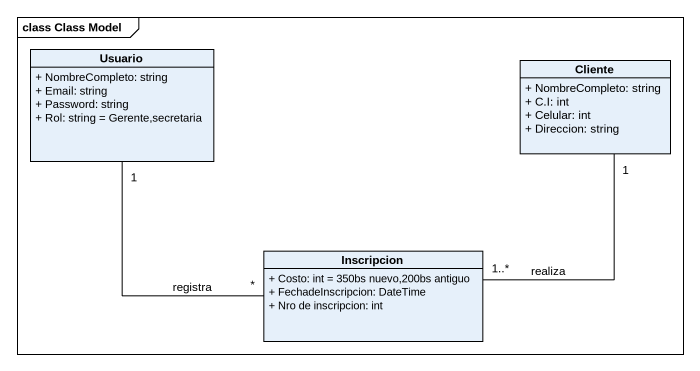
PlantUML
@startuml
mainframe class Class Model
hide circle
hide empty members
skinparam classAttributeIconSize 0
class Usuario {
  + NombreCompleto: string
  + Email: string
  + Password: string
  + Rol: string = Gerente,secretaria
}
class Cliente {
  + NombreCompleto: string
  + C.I: int
  + Celular: int
  + Direccion: string
}
class Inscripcion {
  + Costo: int = 350bs nuevo,200bs antiguo
  + FechadeInscripcion: DateTime
  + Nro de inscripcion: int
}
Usuario "1" -- "*" Inscripcion : registra
Cliente "1" -- "1..*" Inscripcion : realiza
@enduml
